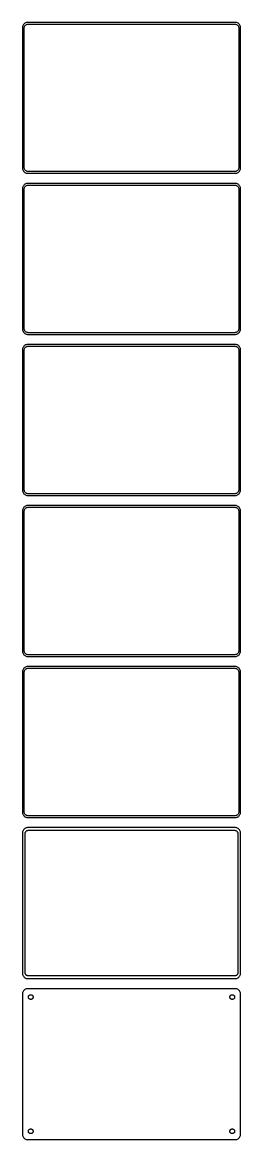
# Model space of a CAD drawing. Header units: metres. Extents: x -98 to 98, y 2093 to 4243.
# Drawn here: x -98 to 98, y 2093 to 3091 of the extents above; entities that cross this region are included whole.
import ezdxf

# ---------------------------------------------------------------- set-up
doc = ezdxf.new("R2010")
doc.units = ezdxf.units.M

msp = doc.modelspace()

# ---------------------------------------------------------------- linework, layer by layer
for p, q in [((-97.4606, 3087.13), (-97.5, 3086.5)), ((-97.3429, 3087.74), (-97.4606, 3087.13)), ((-97.1489, 3088.34), (-97.3429, 3087.74)), ((-96.8815, 3088.91), (-97.1489, 3088.34)), ((-96.5451, 3089.44), (-96.8815, 3088.91)), ((-96.1448, 3089.92), (-96.5451, 3089.44)), ((-95.6871, 3090.35), (-96.1448, 3089.92)), ((-95.9685, 3086.5), (-95.8743, 3086.99)), ((-95.8743, 3086.99), (-95.7191, 3087.47)), ((-95.7191, 3087.47), (-95.5052, 3087.93)), ((-95.1791, 3090.72), (-95.6871, 3090.35)), ((-95.5052, 3087.93), (-95.2361, 3088.35)), ((-95.2361, 3088.35), (-94.9159, 3088.74)), ((-94.6289, 3091.02), (-95.1791, 3090.72)), ((-94.9159, 3088.74), (-94.5497, 3089.08)), ((-94.0451, 3091.26), (-94.6289, 3091.02)), ((-94.5497, 3089.08), (-94.1433, 3089.38)), ((-94.1433, 3089.38), (-93.7031, 3089.62)), ((-93.4369, 3091.41), (-94.0451, 3091.26)), ((-93.7031, 3089.62), (-93.2361, 3089.8)), ((-92.8139, 3091.49), (-93.4369, 3091.41)), ((-93.2361, 3089.8), (-92.7495, 3089.93)), ((92.8139, 3091.49), (-92.8139, 3091.49)), ((-92.7495, 3089.93), (-92.2512, 3089.99)), ((-92.2512, 3089.99), (92.2512, 3089.99)), ((92.2512, 3089.99), (92.7495, 3089.93)), ((92.7495, 3089.93), (93.2361, 3089.8)), ((93.4369, 3091.41), (92.8139, 3091.49)), ((93.2361, 3089.8), (93.7031, 3089.62)), ((94.0451, 3091.26), (93.4369, 3091.41)), ((93.7031, 3089.62), (94.1433, 3089.38)), ((94.6289, 3091.02), (94.0451, 3091.26)), ((94.1433, 3089.38), (94.5497, 3089.08)), ((94.5497, 3089.08), (94.9159, 3088.74)), ((95.1791, 3090.72), (94.6289, 3091.02)), ((94.9159, 3088.74), (95.2361, 3088.35)), ((95.6871, 3090.35), (95.1791, 3090.72)), ((95.2361, 3088.35), (95.5052, 3087.93)), ((95.5052, 3087.93), (95.7191, 3087.47)), ((96.1448, 3089.92), (95.6871, 3090.35)), ((95.7191, 3087.47), (95.8743, 3086.99)), ((95.8743, 3086.99), (95.9685, 3086.5)), ((96.5451, 3089.44), (96.1448, 3089.92)), ((96.8815, 3088.91), (96.5451, 3089.44)), ((97.1489, 3088.34), (96.8815, 3088.91)), ((97.3429, 3087.74), (97.1489, 3088.34)), ((97.4606, 3087.13), (97.3429, 3087.74)), ((97.5, 3086.5), (97.4606, 3087.13)), ((-97.5, 3086.5), (-97.5, 2961.5)), ((-96, 3086), (-95.9685, 3086.5)), ((-96, 2962), (-96, 3086)), ((95.9685, 3086.5), (96, 3086)), ((96, 3086), (96, 2962)), ((97.5, 2961.5), (97.5, 3086.5)), ((-97.5, 2961.5), (-97.4606, 2960.87)), ((-97.4606, 2960.87), (-97.3429, 2960.26)), ((-97.3429, 2960.26), (-97.1489, 2959.66)), ((-97.1489, 2959.66), (-96.8815, 2959.09)), ((-96.8815, 2959.09), (-96.5451, 2958.56)), ((-96.5451, 2958.56), (-96.1448, 2958.08)), ((-96.1448, 2958.08), (-95.6871, 2957.65)), ((-95.9685, 2961.5), (-96, 2962)), ((-95.8743, 2961.01), (-95.9685, 2961.5)), ((-95.7191, 2960.53), (-95.8743, 2961.01)), ((-95.5052, 2960.07), (-95.7191, 2960.53)), ((-95.6871, 2957.65), (-95.1791, 2957.28)), ((-95.2361, 2959.65), (-95.5052, 2960.07)), ((-94.9159, 2959.26), (-95.2361, 2959.65)), ((-95.1791, 2957.28), (-94.6289, 2956.98)), ((-94.5497, 2958.92), (-94.9159, 2959.26)), ((-94.1433, 2958.62), (-94.5497, 2958.92)), ((-93.7031, 2958.38), (-94.1433, 2958.62)), ((-93.2361, 2958.2), (-93.7031, 2958.38)), ((-92.7495, 2958.07), (-93.2361, 2958.2)), ((-92.2512, 2958.01), (-92.7495, 2958.07)), ((92.2512, 2958.01), (-92.2512, 2958.01)), ((92.7495, 2958.07), (92.2512, 2958.01)), ((93.2361, 2958.2), (92.7495, 2958.07)), ((93.7031, 2958.38), (93.2361, 2958.2)), ((94.1433, 2958.62), (93.7031, 2958.38)), ((94.5497, 2958.92), (94.1433, 2958.62)), ((94.9159, 2959.26), (94.5497, 2958.92)), ((94.6289, 2956.98), (95.1791, 2957.28)), ((95.2361, 2959.65), (94.9159, 2959.26)), ((95.1791, 2957.28), (95.6871, 2957.65)), ((95.5052, 2960.07), (95.2361, 2959.65)), ((95.7191, 2960.53), (95.5052, 2960.07)), ((95.6871, 2957.65), (96.1448, 2958.08)), ((95.8743, 2961.01), (95.7191, 2960.53)), ((95.9685, 2961.5), (95.8743, 2961.01)), ((96, 2962), (95.9685, 2961.5)), ((96.1448, 2958.08), (96.5451, 2958.56)), ((96.5451, 2958.56), (96.8815, 2959.09)), ((96.8815, 2959.09), (97.1489, 2959.66)), ((97.1489, 2959.66), (97.3429, 2960.26)), ((97.3429, 2960.26), (97.4606, 2960.87)), ((97.4606, 2960.87), (97.5, 2961.5)), ((-94.6289, 2947.02), (-95.1791, 2946.72)), ((-94.6289, 2956.98), (-94.0451, 2956.74)), ((-94.0451, 2947.26), (-94.6289, 2947.02)), ((-94.0451, 2956.74), (-93.4369, 2956.59)), ((-93.4369, 2947.41), (-94.0451, 2947.26)), ((-93.4369, 2956.59), (-92.8139, 2956.51)), ((-92.8139, 2947.49), (-93.4369, 2947.41)), ((-92.8139, 2956.51), (92.8139, 2956.51)), ((92.8139, 2947.49), (-92.8139, 2947.49)), ((92.8139, 2956.51), (93.4369, 2956.59)), ((93.4369, 2947.41), (92.8139, 2947.49)), ((93.4369, 2956.59), (94.0451, 2956.74)), ((94.0451, 2947.26), (93.4369, 2947.41)), ((94.0451, 2956.74), (94.6289, 2956.98)), ((94.6289, 2947.02), (94.0451, 2947.26)), ((95.1791, 2946.72), (94.6289, 2947.02)), ((-97.4606, 2943.13), (-97.5, 2942.5)), ((-97.5, 2942.5), (-97.5, 2817.5)), ((-97.3429, 2943.74), (-97.4606, 2943.13)), ((-97.1489, 2944.34), (-97.3429, 2943.74)), ((-96.8815, 2944.91), (-97.1489, 2944.34)), ((-96.5451, 2945.44), (-96.8815, 2944.91)), ((-96.1448, 2945.92), (-96.5451, 2945.44)), ((-95.6871, 2946.35), (-96.1448, 2945.92)), ((-96, 2942), (-95.9685, 2942.5)), ((-96, 2818), (-96, 2942)), ((-95.9685, 2942.5), (-95.8743, 2942.99)), ((-95.8743, 2942.99), (-95.7191, 2943.47)), ((-95.7191, 2943.47), (-95.5052, 2943.93)), ((-95.1791, 2946.72), (-95.6871, 2946.35)), ((-95.5052, 2943.93), (-95.2361, 2944.35)), ((-95.2361, 2944.35), (-94.9159, 2944.74)), ((-94.9159, 2944.74), (-94.5497, 2945.08)), ((-94.5497, 2945.08), (-94.1433, 2945.38)), ((-94.1433, 2945.38), (-93.7031, 2945.62)), ((-93.7031, 2945.62), (-93.2361, 2945.8)), ((-93.2361, 2945.8), (-92.7495, 2945.93)), ((-92.7495, 2945.93), (-92.2512, 2945.99)), ((-92.2512, 2945.99), (92.2512, 2945.99)), ((92.2512, 2945.99), (92.7495, 2945.93)), ((92.7495, 2945.93), (93.2361, 2945.8)), ((93.2361, 2945.8), (93.7031, 2945.62)), ((93.7031, 2945.62), (94.1433, 2945.38)), ((94.1433, 2945.38), (94.5497, 2945.08)), ((94.5497, 2945.08), (94.9159, 2944.74)), ((94.9159, 2944.74), (95.2361, 2944.35)), ((95.6871, 2946.35), (95.1791, 2946.72)), ((95.2361, 2944.35), (95.5052, 2943.93)), ((95.5052, 2943.93), (95.7191, 2943.47)), ((96.1448, 2945.92), (95.6871, 2946.35)), ((95.7191, 2943.47), (95.8743, 2942.99)), ((95.8743, 2942.99), (95.9685, 2942.5)), ((95.9685, 2942.5), (96, 2942)), ((96, 2942), (96, 2818)), ((96.5451, 2945.44), (96.1448, 2945.92)), ((96.8815, 2944.91), (96.5451, 2945.44)), ((97.1489, 2944.34), (96.8815, 2944.91)), ((97.3429, 2943.74), (97.1489, 2944.34)), ((97.4606, 2943.13), (97.3429, 2943.74)), ((97.5, 2942.5), (97.4606, 2943.13)), ((97.5, 2817.5), (97.5, 2942.5)), ((-97.5, 2817.5), (-97.4606, 2816.87)), ((-95.9685, 2817.5), (-96, 2818)), ((-95.8743, 2817.01), (-95.9685, 2817.5)), ((95.9685, 2817.5), (95.8743, 2817.01)), ((96, 2818), (95.9685, 2817.5)), ((97.4606, 2816.87), (97.5, 2817.5)), ((-97.4606, 2816.87), (-97.3429, 2816.26)), ((-97.3429, 2816.26), (-97.1489, 2815.66)), ((-97.1489, 2815.66), (-96.8815, 2815.09)), ((-96.8815, 2815.09), (-96.5451, 2814.56)), ((-96.5451, 2814.56), (-96.1448, 2814.08)), ((-96.1448, 2814.08), (-95.6871, 2813.65)), ((-95.7191, 2816.53), (-95.8743, 2817.01)), ((-95.5052, 2816.07), (-95.7191, 2816.53)), ((-95.6871, 2813.65), (-95.1791, 2813.28)), ((-95.2361, 2815.65), (-95.5052, 2816.07)), ((-94.9159, 2815.26), (-95.2361, 2815.65)), ((-95.1791, 2813.28), (-94.6289, 2812.98)), ((-94.5497, 2814.92), (-94.9159, 2815.26)), ((-94.6289, 2812.98), (-94.0451, 2812.74)), ((-94.1433, 2814.62), (-94.5497, 2814.92)), ((-93.7031, 2814.38), (-94.1433, 2814.62)), ((-94.0451, 2812.74), (-93.4369, 2812.59)), ((-93.2361, 2814.2), (-93.7031, 2814.38)), ((-93.4369, 2812.59), (-92.8139, 2812.51)), ((-92.7495, 2814.07), (-93.2361, 2814.2)), ((-92.8139, 2812.51), (92.8139, 2812.51)), ((-92.2512, 2814.01), (-92.7495, 2814.07)), ((92.2512, 2814.01), (-92.2512, 2814.01)), ((92.7495, 2814.07), (92.2512, 2814.01)), ((93.2361, 2814.2), (92.7495, 2814.07)), ((92.8139, 2812.51), (93.4369, 2812.59)), ((93.7031, 2814.38), (93.2361, 2814.2)), ((93.4369, 2812.59), (94.0451, 2812.74)), ((94.1433, 2814.62), (93.7031, 2814.38)), ((94.0451, 2812.74), (94.6289, 2812.98)), ((94.5497, 2814.92), (94.1433, 2814.62)), ((94.9159, 2815.26), (94.5497, 2814.92)), ((94.6289, 2812.98), (95.1791, 2813.28)), ((95.2361, 2815.65), (94.9159, 2815.26)), ((95.1791, 2813.28), (95.6871, 2813.65)), ((95.5052, 2816.07), (95.2361, 2815.65)), ((95.7191, 2816.53), (95.5052, 2816.07)), ((95.6871, 2813.65), (96.1448, 2814.08)), ((95.8743, 2817.01), (95.7191, 2816.53)), ((96.1448, 2814.08), (96.5451, 2814.56)), ((96.5451, 2814.56), (96.8815, 2815.09)), ((96.8815, 2815.09), (97.1489, 2815.66)), ((97.1489, 2815.66), (97.3429, 2816.26)), ((97.3429, 2816.26), (97.4606, 2816.87)), ((-97.4606, 2799.13), (-97.5, 2798.5)), ((-97.5, 2798.5), (-97.5, 2673.5)), ((-97.3429, 2799.74), (-97.4606, 2799.13)), ((-97.1489, 2800.34), (-97.3429, 2799.74)), ((-96.8815, 2800.91), (-97.1489, 2800.34)), ((-96.5451, 2801.44), (-96.8815, 2800.91)), ((-96.1448, 2801.92), (-96.5451, 2801.44)), ((-95.6871, 2802.35), (-96.1448, 2801.92)), ((-96, 2798), (-95.9685, 2798.5)), ((-96, 2674), (-96, 2798)), ((-95.9685, 2798.5), (-95.8743, 2798.99)), ((-95.8743, 2798.99), (-95.7191, 2799.47)), ((-95.7191, 2799.47), (-95.5052, 2799.93)), ((-95.1791, 2802.72), (-95.6871, 2802.35)), ((-95.5052, 2799.93), (-95.2361, 2800.35)), ((-95.2361, 2800.35), (-94.9159, 2800.74)), ((-94.6289, 2803.02), (-95.1791, 2802.72)), ((-94.9159, 2800.74), (-94.5497, 2801.08)), ((-94.0451, 2803.26), (-94.6289, 2803.02)), ((-94.5497, 2801.08), (-94.1433, 2801.38)), ((-94.1433, 2801.38), (-93.7031, 2801.62)), ((-93.4369, 2803.41), (-94.0451, 2803.26)), ((-93.7031, 2801.62), (-93.2361, 2801.8)), ((-92.8139, 2803.49), (-93.4369, 2803.41)), ((-93.2361, 2801.8), (-92.7495, 2801.93)), ((92.8139, 2803.49), (-92.8139, 2803.49)), ((-92.7495, 2801.93), (-92.2512, 2801.99)), ((-92.2512, 2801.99), (92.2512, 2801.99)), ((92.2512, 2801.99), (92.7495, 2801.93)), ((92.7495, 2801.93), (93.2361, 2801.8)), ((93.4369, 2803.41), (92.8139, 2803.49)), ((93.2361, 2801.8), (93.7031, 2801.62)), ((94.0451, 2803.26), (93.4369, 2803.41)), ((93.7031, 2801.62), (94.1433, 2801.38)), ((94.6289, 2803.02), (94.0451, 2803.26)), ((94.1433, 2801.38), (94.5497, 2801.08)), ((94.5497, 2801.08), (94.9159, 2800.74)), ((95.1791, 2802.72), (94.6289, 2803.02)), ((94.9159, 2800.74), (95.2361, 2800.35)), ((95.6871, 2802.35), (95.1791, 2802.72)), ((95.2361, 2800.35), (95.5052, 2799.93)), ((95.5052, 2799.93), (95.7191, 2799.47)), ((96.1448, 2801.92), (95.6871, 2802.35)), ((95.7191, 2799.47), (95.8743, 2798.99)), ((95.8743, 2798.99), (95.9685, 2798.5)), ((95.9685, 2798.5), (96, 2798)), ((96, 2798), (96, 2674)), ((96.5451, 2801.44), (96.1448, 2801.92)), ((96.8815, 2800.91), (96.5451, 2801.44)), ((97.1489, 2800.34), (96.8815, 2800.91)), ((97.3429, 2799.74), (97.1489, 2800.34)), ((97.4606, 2799.13), (97.3429, 2799.74)), ((97.5, 2798.5), (97.4606, 2799.13)), ((97.5, 2673.5), (97.5, 2798.5)), ((-97.5, 2673.5), (-97.4606, 2672.87)), ((-97.4606, 2672.87), (-97.3429, 2672.26)), ((-97.3429, 2672.26), (-97.1489, 2671.66)), ((-97.1489, 2671.66), (-96.8815, 2671.09)), ((-96.8815, 2671.09), (-96.5451, 2670.56)), ((-96.5451, 2670.56), (-96.1448, 2670.08)), ((-96.1448, 2670.08), (-95.6871, 2669.65)), ((-95.9685, 2673.5), (-96, 2674)), ((-95.8743, 2673.01), (-95.9685, 2673.5)), ((-95.7191, 2672.53), (-95.8743, 2673.01)), ((-95.5052, 2672.07), (-95.7191, 2672.53)), ((-95.6871, 2669.65), (-95.1791, 2669.28)), ((-95.2361, 2671.65), (-95.5052, 2672.07)), ((-94.9159, 2671.26), (-95.2361, 2671.65)), ((-95.1791, 2669.28), (-94.6289, 2668.98)), ((-94.5497, 2670.92), (-94.9159, 2671.26)), ((-94.6289, 2668.98), (-94.0451, 2668.74)), ((-94.1433, 2670.62), (-94.5497, 2670.92)), ((-93.7031, 2670.38), (-94.1433, 2670.62)), ((-94.0451, 2668.74), (-93.4369, 2668.59)), ((-93.2361, 2670.2), (-93.7031, 2670.38)), ((-93.4369, 2668.59), (-92.8139, 2668.51)), ((-92.7495, 2670.07), (-93.2361, 2670.2)), ((-92.8139, 2668.51), (92.8139, 2668.51)), ((-92.2512, 2670.01), (-92.7495, 2670.07)), ((92.2512, 2670.01), (-92.2512, 2670.01)), ((92.7495, 2670.07), (92.2512, 2670.01)), ((93.2361, 2670.2), (92.7495, 2670.07)), ((92.8139, 2668.51), (93.4369, 2668.59)), ((93.7031, 2670.38), (93.2361, 2670.2)), ((93.4369, 2668.59), (94.0451, 2668.74)), ((94.1433, 2670.62), (93.7031, 2670.38)), ((94.0451, 2668.74), (94.6289, 2668.98)), ((94.5497, 2670.92), (94.1433, 2670.62)), ((94.9159, 2671.26), (94.5497, 2670.92)), ((94.6289, 2668.98), (95.1791, 2669.28)), ((95.2361, 2671.65), (94.9159, 2671.26)), ((95.1791, 2669.28), (95.6871, 2669.65)), ((95.5052, 2672.07), (95.2361, 2671.65)), ((95.7191, 2672.53), (95.5052, 2672.07)), ((95.6871, 2669.65), (96.1448, 2670.08)), ((95.8743, 2673.01), (95.7191, 2672.53)), ((95.9685, 2673.5), (95.8743, 2673.01)), ((96, 2674), (95.9685, 2673.5)), ((96.1448, 2670.08), (96.5451, 2670.56)), ((96.5451, 2670.56), (96.8815, 2671.09)), ((96.8815, 2671.09), (97.1489, 2671.66)), ((97.1489, 2671.66), (97.3429, 2672.26)), ((97.3429, 2672.26), (97.4606, 2672.87)), ((97.4606, 2672.87), (97.5, 2673.5)), ((-96.5451, 2657.44), (-96.8815, 2656.91)), ((-96.1448, 2657.92), (-96.5451, 2657.44)), ((-95.6871, 2658.35), (-96.1448, 2657.92)), ((-95.1791, 2658.72), (-95.6871, 2658.35)), ((-94.6289, 2659.02), (-95.1791, 2658.72)), ((-94.0451, 2659.26), (-94.6289, 2659.02)), ((-94.5497, 2657.08), (-94.1433, 2657.38)), ((-94.1433, 2657.38), (-93.7031, 2657.62)), ((-93.4369, 2659.41), (-94.0451, 2659.26)), ((-93.7031, 2657.62), (-93.2361, 2657.8)), ((-92.8139, 2659.49), (-93.4369, 2659.41)), ((-93.2361, 2657.8), (-92.7495, 2657.93)), ((92.8139, 2659.49), (-92.8139, 2659.49)), ((-92.7495, 2657.93), (-92.2512, 2657.99)), ((-92.2512, 2657.99), (92.2512, 2657.99)), ((92.2512, 2657.99), (92.7495, 2657.93)), ((92.7495, 2657.93), (93.2361, 2657.8)), ((93.4369, 2659.41), (92.8139, 2659.49)), ((93.2361, 2657.8), (93.7031, 2657.62)), ((94.0451, 2659.26), (93.4369, 2659.41)), ((93.7031, 2657.62), (94.1433, 2657.38)), ((94.6289, 2659.02), (94.0451, 2659.26)), ((94.1433, 2657.38), (94.5497, 2657.08)), ((95.1791, 2658.72), (94.6289, 2659.02)), ((95.6871, 2658.35), (95.1791, 2658.72)), ((96.1448, 2657.92), (95.6871, 2658.35)), ((96.5451, 2657.44), (96.1448, 2657.92)), ((96.8815, 2656.91), (96.5451, 2657.44)), ((-97.4606, 2655.13), (-97.5, 2654.5)), ((-97.5, 2654.5), (-97.5, 2529.5)), ((-97.3429, 2655.74), (-97.4606, 2655.13)), ((-97.1489, 2656.34), (-97.3429, 2655.74)), ((-96.8815, 2656.91), (-97.1489, 2656.34)), ((-96, 2654), (-95.9685, 2654.5)), ((-96, 2530), (-96, 2654)), ((-95.9685, 2654.5), (-95.8743, 2654.99)), ((-95.8743, 2654.99), (-95.7191, 2655.47)), ((-95.7191, 2655.47), (-95.5052, 2655.93)), ((-95.5052, 2655.93), (-95.2361, 2656.35)), ((-95.2361, 2656.35), (-94.9159, 2656.74)), ((-94.9159, 2656.74), (-94.5497, 2657.08)), ((94.5497, 2657.08), (94.9159, 2656.74)), ((94.9159, 2656.74), (95.2361, 2656.35)), ((95.2361, 2656.35), (95.5052, 2655.93)), ((95.5052, 2655.93), (95.7191, 2655.47)), ((95.7191, 2655.47), (95.8743, 2654.99)), ((95.8743, 2654.99), (95.9685, 2654.5)), ((95.9685, 2654.5), (96, 2654)), ((96, 2654), (96, 2530)), ((97.1489, 2656.34), (96.8815, 2656.91)), ((97.3429, 2655.74), (97.1489, 2656.34)), ((97.4606, 2655.13), (97.3429, 2655.74)), ((97.5, 2654.5), (97.4606, 2655.13)), ((97.5, 2529.5), (97.5, 2654.5)), ((-97.5, 2529.5), (-97.4606, 2528.87)), ((-97.4606, 2528.87), (-97.3429, 2528.26)), ((-97.3429, 2528.26), (-97.1489, 2527.66)), ((-97.1489, 2527.66), (-96.8815, 2527.09)), ((-95.9685, 2529.5), (-96, 2530)), ((-95.8743, 2529.01), (-95.9685, 2529.5)), ((-95.7191, 2528.53), (-95.8743, 2529.01)), ((-95.5052, 2528.07), (-95.7191, 2528.53)), ((-95.2361, 2527.65), (-95.5052, 2528.07)), ((-94.9159, 2527.26), (-95.2361, 2527.65)), ((95.2361, 2527.65), (94.9159, 2527.26)), ((95.5052, 2528.07), (95.2361, 2527.65)), ((95.7191, 2528.53), (95.5052, 2528.07)), ((95.8743, 2529.01), (95.7191, 2528.53)), ((95.9685, 2529.5), (95.8743, 2529.01)), ((96, 2530), (95.9685, 2529.5)), ((96.8815, 2527.09), (97.1489, 2527.66)), ((97.1489, 2527.66), (97.3429, 2528.26)), ((97.3429, 2528.26), (97.4606, 2528.87)), ((97.4606, 2528.87), (97.5, 2529.5)), ((-96.8815, 2527.09), (-96.5451, 2526.56)), ((-96.5451, 2526.56), (-96.1448, 2526.08)), ((-96.1448, 2526.08), (-95.6871, 2525.65)), ((-95.6871, 2525.65), (-95.1791, 2525.28)), ((-95.1791, 2525.28), (-94.6289, 2524.98)), ((-94.5497, 2526.92), (-94.9159, 2527.26)), ((-94.6289, 2524.98), (-94.0451, 2524.74)), ((-94.1433, 2526.62), (-94.5497, 2526.92)), ((-93.7031, 2526.38), (-94.1433, 2526.62)), ((-94.0451, 2524.74), (-93.4369, 2524.59)), ((-93.2361, 2526.2), (-93.7031, 2526.38)), ((-93.4369, 2524.59), (-92.8139, 2524.51)), ((-92.7495, 2526.07), (-93.2361, 2526.2)), ((-92.8139, 2524.51), (92.8139, 2524.51)), ((-92.2512, 2526.01), (-92.7495, 2526.07)), ((92.2512, 2526.01), (-92.2512, 2526.01)), ((92.7495, 2526.07), (92.2512, 2526.01)), ((93.2361, 2526.2), (92.7495, 2526.07)), ((92.8139, 2524.51), (93.4369, 2524.59)), ((93.7031, 2526.38), (93.2361, 2526.2)), ((93.4369, 2524.59), (94.0451, 2524.74)), ((94.1433, 2526.62), (93.7031, 2526.38)), ((94.0451, 2524.74), (94.6289, 2524.98)), ((94.5497, 2526.92), (94.1433, 2526.62)), ((94.9159, 2527.26), (94.5497, 2526.92)), ((94.6289, 2524.98), (95.1791, 2525.28)), ((95.1791, 2525.28), (95.6871, 2525.65)), ((95.6871, 2525.65), (96.1448, 2526.08)), ((96.1448, 2526.08), (96.5451, 2526.56)), ((96.5451, 2526.56), (96.8815, 2527.09)), ((-97.4606, 2511.13), (-97.5, 2510.5)), ((-97.5, 2510.5), (-97.5, 2385.5)), ((-97.3429, 2511.74), (-97.4606, 2511.13)), ((-97.1489, 2512.34), (-97.3429, 2511.74)), ((-96.8815, 2512.91), (-97.1489, 2512.34)), ((-96.5451, 2513.44), (-96.8815, 2512.91)), ((-96.1448, 2513.92), (-96.5451, 2513.44)), ((-95.6871, 2514.35), (-96.1448, 2513.92)), ((-96, 2510), (-95.9685, 2510.5)), ((-96, 2386), (-96, 2510)), ((-95.9685, 2510.5), (-95.8743, 2510.99)), ((-95.8743, 2510.99), (-95.7191, 2511.47)), ((-95.7191, 2511.47), (-95.5052, 2511.93)), ((-95.1791, 2514.72), (-95.6871, 2514.35)), ((-95.5052, 2511.93), (-95.2361, 2512.35)), ((-95.2361, 2512.35), (-94.9159, 2512.74)), ((-94.6289, 2515.02), (-95.1791, 2514.72)), ((-94.9159, 2512.74), (-94.5497, 2513.08)), ((-94.0451, 2515.26), (-94.6289, 2515.02)), ((-94.5497, 2513.08), (-94.1433, 2513.38)), ((-94.1433, 2513.38), (-93.7031, 2513.62)), ((-93.4369, 2515.41), (-94.0451, 2515.26)), ((-93.7031, 2513.62), (-93.2361, 2513.8)), ((-92.8139, 2515.49), (-93.4369, 2515.41)), ((-93.2361, 2513.8), (-92.7495, 2513.93)), ((92.8139, 2515.49), (-92.8139, 2515.49)), ((-92.7495, 2513.93), (-92.2512, 2513.99)), ((-92.2512, 2513.99), (92.2512, 2513.99)), ((92.2512, 2513.99), (92.7495, 2513.93)), ((92.7495, 2513.93), (93.2361, 2513.8)), ((93.4369, 2515.41), (92.8139, 2515.49)), ((93.2361, 2513.8), (93.7031, 2513.62)), ((94.0451, 2515.26), (93.4369, 2515.41)), ((93.7031, 2513.62), (94.1433, 2513.38)), ((94.6289, 2515.02), (94.0451, 2515.26)), ((94.1433, 2513.38), (94.5497, 2513.08)), ((94.5497, 2513.08), (94.9159, 2512.74)), ((95.1791, 2514.72), (94.6289, 2515.02)), ((94.9159, 2512.74), (95.2361, 2512.35)), ((95.6871, 2514.35), (95.1791, 2514.72)), ((95.2361, 2512.35), (95.5052, 2511.93)), ((95.5052, 2511.93), (95.7191, 2511.47)), ((96.1448, 2513.92), (95.6871, 2514.35)), ((95.7191, 2511.47), (95.8743, 2510.99)), ((95.8743, 2510.99), (95.9685, 2510.5)), ((95.9685, 2510.5), (96, 2510)), ((96, 2510), (96, 2386)), ((96.5451, 2513.44), (96.1448, 2513.92)), ((96.8815, 2512.91), (96.5451, 2513.44)), ((97.1489, 2512.34), (96.8815, 2512.91)), ((97.3429, 2511.74), (97.1489, 2512.34)), ((97.4606, 2511.13), (97.3429, 2511.74)), ((97.5, 2510.5), (97.4606, 2511.13)), ((97.5, 2385.5), (97.5, 2510.5)), ((-97.5, 2385.5), (-97.4606, 2384.87)), ((-97.4606, 2384.87), (-97.3429, 2384.26)), ((-97.3429, 2384.26), (-97.1489, 2383.66)), ((-97.1489, 2383.66), (-96.8815, 2383.09)), ((-96.8815, 2383.09), (-96.5451, 2382.56)), ((-96.5451, 2382.56), (-96.1448, 2382.08)), ((-96.1448, 2382.08), (-95.6871, 2381.65)), ((-95.9685, 2385.5), (-96, 2386)), ((-95.8743, 2385.01), (-95.9685, 2385.5)), ((-95.7191, 2384.53), (-95.8743, 2385.01)), ((-95.5052, 2384.07), (-95.7191, 2384.53)), ((-95.6871, 2381.65), (-95.1791, 2381.28)), ((-95.2361, 2383.65), (-95.5052, 2384.07)), ((-94.9159, 2383.26), (-95.2361, 2383.65)), ((-95.1791, 2381.28), (-94.6289, 2380.98)), ((-94.5497, 2382.92), (-94.9159, 2383.26)), ((-94.6289, 2380.98), (-94.0451, 2380.74)), ((-94.1433, 2382.62), (-94.5497, 2382.92)), ((-93.7031, 2382.38), (-94.1433, 2382.62)), ((-94.0451, 2380.74), (-93.4369, 2380.59)), ((-93.2361, 2382.2), (-93.7031, 2382.38)), ((-93.4369, 2380.59), (-92.8139, 2380.51)), ((-92.7495, 2382.07), (-93.2361, 2382.2)), ((-92.8139, 2380.51), (92.8139, 2380.51)), ((-92.2512, 2382.01), (-92.7495, 2382.07)), ((92.2512, 2382.01), (-92.2512, 2382.01)), ((92.7495, 2382.07), (92.2512, 2382.01)), ((93.2361, 2382.2), (92.7495, 2382.07)), ((92.8139, 2380.51), (93.4369, 2380.59)), ((93.7031, 2382.38), (93.2361, 2382.2)), ((93.4369, 2380.59), (94.0451, 2380.74)), ((94.1433, 2382.62), (93.7031, 2382.38)), ((94.0451, 2380.74), (94.6289, 2380.98)), ((94.5497, 2382.92), (94.1433, 2382.62)), ((94.9159, 2383.26), (94.5497, 2382.92)), ((94.6289, 2380.98), (95.1791, 2381.28)), ((95.2361, 2383.65), (94.9159, 2383.26)), ((95.1791, 2381.28), (95.6871, 2381.65)), ((95.5052, 2384.07), (95.2361, 2383.65)), ((95.7191, 2384.53), (95.5052, 2384.07)), ((95.6871, 2381.65), (96.1448, 2382.08)), ((95.8743, 2385.01), (95.7191, 2384.53)), ((95.9685, 2385.5), (95.8743, 2385.01)), ((96, 2386), (95.9685, 2385.5)), ((96.1448, 2382.08), (96.5451, 2382.56)), ((96.5451, 2382.56), (96.8815, 2383.09)), ((96.8815, 2383.09), (97.1489, 2383.66)), ((97.1489, 2383.66), (97.3429, 2384.26)), ((97.3429, 2384.26), (97.4606, 2384.87)), ((97.4606, 2384.87), (97.5, 2385.5)), ((-97.3429, 2367.74), (-97.4606, 2367.13)), ((-97.1489, 2368.34), (-97.3429, 2367.74)), ((-96.8815, 2368.91), (-97.1489, 2368.34)), ((-96.5451, 2369.44), (-96.8815, 2368.91)), ((-96.1448, 2369.92), (-96.5451, 2369.44)), ((-95.6871, 2370.35), (-96.1448, 2369.92)), ((-95.1791, 2370.72), (-95.6871, 2370.35)), ((-94.6289, 2371.02), (-95.1791, 2370.72)), ((-94.7279, 2367.5), (-94.5184, 2367.83)), ((-94.0451, 2371.26), (-94.6289, 2371.02)), ((-94.5184, 2367.83), (-94.2692, 2368.13)), ((-94.2692, 2368.13), (-93.9843, 2368.4)), ((-93.4369, 2371.41), (-94.0451, 2371.26)), ((-93.9843, 2368.4), (-93.668, 2368.63)), ((-93.668, 2368.63), (-93.3254, 2368.82)), ((-92.8139, 2371.49), (-93.4369, 2371.41)), ((-93.3254, 2368.82), (-92.9619, 2368.96)), ((-92.9619, 2368.96), (-92.5833, 2369.06)), ((92.8139, 2371.49), (-92.8139, 2371.49)), ((-92.5833, 2369.06), (-92.1955, 2369.11)), ((-92.1955, 2369.11), (92.1955, 2369.11)), ((92.1955, 2369.11), (92.5833, 2369.06)), ((92.5833, 2369.06), (92.9619, 2368.96)), ((93.4369, 2371.41), (92.8139, 2371.49)), ((92.9619, 2368.96), (93.3254, 2368.82)), ((93.3254, 2368.82), (93.668, 2368.63)), ((94.0451, 2371.26), (93.4369, 2371.41)), ((93.668, 2368.63), (93.9843, 2368.4)), ((93.9843, 2368.4), (94.2692, 2368.13)), ((94.6289, 2371.02), (94.0451, 2371.26)), ((94.2692, 2368.13), (94.5184, 2367.83)), ((94.5184, 2367.83), (94.7279, 2367.5)), ((95.1791, 2370.72), (94.6289, 2371.02)), ((95.6871, 2370.35), (95.1791, 2370.72)), ((96.1448, 2369.92), (95.6871, 2370.35)), ((96.5451, 2369.44), (96.1448, 2369.92)), ((96.8815, 2368.91), (96.5451, 2369.44)), ((97.1489, 2368.34), (96.8815, 2368.91)), ((97.3429, 2367.74), (97.1489, 2368.34)), ((97.4606, 2367.13), (97.3429, 2367.74)), ((-97.4606, 2367.13), (-97.5, 2366.5)), ((-97.5, 2366.5), (-97.5, 2241.5)), ((-95.1129, 2366), (-95.0884, 2366.39)), ((-95.1129, 2242), (-95.1129, 2366)), ((-95.0884, 2366.39), (-95.0151, 2366.77)), ((-95.0151, 2366.77), (-94.8943, 2367.15)), ((-94.8943, 2367.15), (-94.7279, 2367.5)), ((94.7279, 2367.5), (94.8943, 2367.15)), ((94.8943, 2367.15), (95.0151, 2366.77)), ((95.0151, 2366.77), (95.0884, 2366.39)), ((95.0884, 2366.39), (95.1129, 2366)), ((95.1129, 2366), (95.1129, 2242)), ((97.5, 2366.5), (97.4606, 2367.13)), ((97.5, 2241.5), (97.5, 2366.5)), ((-97.5, 2241.5), (-97.4606, 2240.87)), ((-97.4606, 2240.87), (-97.3429, 2240.26)), ((-97.3429, 2240.26), (-97.1489, 2239.66)), ((-97.1489, 2239.66), (-96.8815, 2239.09)), ((-96.8815, 2239.09), (-96.5451, 2238.56)), ((-96.5451, 2238.56), (-96.1448, 2238.08)), ((-96.1448, 2238.08), (-95.6871, 2237.65)), ((-95.0884, 2241.61), (-95.1129, 2242)), ((-95.0151, 2241.23), (-95.0884, 2241.61)), ((-94.8943, 2240.85), (-95.0151, 2241.23)), ((-94.7279, 2240.5), (-94.8943, 2240.85)), ((-94.5184, 2240.17), (-94.7279, 2240.5)), ((-94.2692, 2239.87), (-94.5184, 2240.17)), ((-93.9843, 2239.6), (-94.2692, 2239.87)), ((-93.668, 2239.37), (-93.9843, 2239.6)), ((-93.3254, 2239.18), (-93.668, 2239.37)), ((-92.9619, 2239.04), (-93.3254, 2239.18)), ((-92.5833, 2238.94), (-92.9619, 2239.04)), ((-92.1955, 2238.89), (-92.5833, 2238.94)), ((92.1955, 2238.89), (-92.1955, 2238.89)), ((92.5833, 2238.94), (92.1955, 2238.89)), ((92.9619, 2239.04), (92.5833, 2238.94)), ((93.3254, 2239.18), (92.9619, 2239.04)), ((93.668, 2239.37), (93.3254, 2239.18)), ((93.9843, 2239.6), (93.668, 2239.37)), ((94.2692, 2239.87), (93.9843, 2239.6)), ((94.5184, 2240.17), (94.2692, 2239.87)), ((94.7279, 2240.5), (94.5184, 2240.17)), ((94.8943, 2240.85), (94.7279, 2240.5)), ((95.0151, 2241.23), (94.8943, 2240.85)), ((95.0884, 2241.61), (95.0151, 2241.23)), ((95.1129, 2242), (95.0884, 2241.61)), ((95.6871, 2237.65), (96.1448, 2238.08)), ((96.1448, 2238.08), (96.5451, 2238.56)), ((96.5451, 2238.56), (96.8815, 2239.09)), ((96.8815, 2239.09), (97.1489, 2239.66)), ((97.1489, 2239.66), (97.3429, 2240.26)), ((97.3429, 2240.26), (97.4606, 2240.87)), ((97.4606, 2240.87), (97.5, 2241.5)), ((-95.6871, 2237.65), (-95.1791, 2237.28)), ((-95.1791, 2237.28), (-94.6289, 2236.98)), ((-94.6289, 2236.98), (-94.0451, 2236.74)), ((-94.0451, 2236.74), (-93.4369, 2236.59)), ((-93.4369, 2236.59), (-92.8139, 2236.51)), ((-92.8139, 2236.51), (92.8139, 2236.51)), ((92.8139, 2236.51), (93.4369, 2236.59)), ((93.4369, 2236.59), (94.0451, 2236.74)), ((94.0451, 2236.74), (94.6289, 2236.98)), ((94.6289, 2236.98), (95.1791, 2237.28)), ((95.1791, 2237.28), (95.6871, 2237.65)), ((-97.4606, 2223.13), (-97.5, 2222.5)), ((-97.5, 2222.5), (-97.5, 2097.5)), ((-97.3429, 2223.74), (-97.4606, 2223.13)), ((-97.1489, 2224.34), (-97.3429, 2223.74)), ((-96.8815, 2224.91), (-97.1489, 2224.34)), ((-96.5451, 2225.44), (-96.8815, 2224.91)), ((-96.1448, 2225.92), (-96.5451, 2225.44)), ((-95.6871, 2226.35), (-96.1448, 2225.92)), ((-95.1791, 2226.72), (-95.6871, 2226.35)), ((-94.6289, 2227.02), (-95.1791, 2226.72)), ((-94.0451, 2227.26), (-94.6289, 2227.02)), ((-93.4369, 2227.41), (-94.0451, 2227.26)), ((-92.8139, 2227.49), (-93.4369, 2227.41)), ((92.8139, 2227.49), (-92.8139, 2227.49)), ((-92.1353, 2220), (-92.1185, 2220.27)), ((-92.1185, 2219.73), (-92.1353, 2220)), ((-92.1185, 2220.27), (-92.0682, 2220.53)), ((-92.0682, 2219.47), (-92.1185, 2219.73)), ((-92.0682, 2220.53), (-91.9853, 2220.79)), ((-91.9853, 2219.21), (-92.0682, 2219.47)), ((-91.9853, 2220.79), (-91.8712, 2221.03)), ((-91.8712, 2218.97), (-91.9853, 2219.21)), ((-91.8712, 2221.03), (-91.7275, 2221.26)), ((-91.7275, 2218.74), (-91.8712, 2218.97)), ((-91.7275, 2221.26), (-91.5566, 2221.46)), ((-91.5566, 2218.54), (-91.7275, 2218.74)), ((-91.5566, 2221.46), (-91.3611, 2221.65)), ((-91.3611, 2218.35), (-91.5566, 2218.54)), ((-91.3611, 2221.65), (-91.1441, 2221.8)), ((-91.1441, 2218.2), (-91.3611, 2218.35)), ((-91.1441, 2221.8), (-90.9092, 2221.93)), ((-90.9092, 2218.07), (-91.1441, 2218.2)), ((-90.9092, 2221.93), (-90.6598, 2222.03)), ((-90.6598, 2217.97), (-90.9092, 2218.07)), ((-90.6598, 2222.03), (-90.4001, 2222.1)), ((-90.4001, 2217.9), (-90.6598, 2217.97)), ((-90.4001, 2222.1), (-90.1341, 2222.13)), ((-90.1341, 2217.87), (-90.4001, 2217.9)), ((-90.1341, 2222.13), (-89.8659, 2222.13)), ((-89.8659, 2217.87), (-90.1341, 2217.87)), ((-89.8659, 2222.13), (-89.5999, 2222.1)), ((-89.5999, 2217.9), (-89.8659, 2217.87)), ((-89.5999, 2222.1), (-89.3401, 2222.03)), ((-89.3401, 2217.97), (-89.5999, 2217.9)), ((-89.3401, 2222.03), (-89.0908, 2221.93)), ((-89.0908, 2218.07), (-89.3401, 2217.97)), ((-89.0908, 2221.93), (-88.8559, 2221.8)), ((-88.8559, 2218.2), (-89.0908, 2218.07)), ((-88.8559, 2221.8), (-88.6389, 2221.65)), ((-88.6389, 2218.35), (-88.8559, 2218.2)), ((-88.6389, 2221.65), (-88.4434, 2221.46)), ((-88.4434, 2218.54), (-88.6389, 2218.35)), ((-88.4434, 2221.46), (-88.2725, 2221.26)), ((-88.2725, 2218.74), (-88.4434, 2218.54)), ((-88.2725, 2221.26), (-88.1288, 2221.03)), ((-88.1288, 2218.97), (-88.2725, 2218.74)), ((-88.1288, 2221.03), (-88.0146, 2220.79)), ((-88.0146, 2219.21), (-88.1288, 2218.97)), ((-88.0146, 2220.79), (-87.9318, 2220.53)), ((-87.9318, 2219.47), (-88.0146, 2219.21)), ((-87.9318, 2220.53), (-87.8815, 2220.27)), ((-87.8815, 2219.73), (-87.9318, 2219.47)), ((-87.8815, 2220.27), (-87.8647, 2220)), ((-87.8647, 2220), (-87.8815, 2219.73)), ((87.8647, 2220), (87.8815, 2220.27)), ((87.8815, 2219.73), (87.8647, 2220)), ((87.8815, 2220.27), (87.9318, 2220.53)), ((87.9318, 2219.47), (87.8815, 2219.73)), ((87.9318, 2220.53), (88.0146, 2220.79)), ((88.0146, 2219.21), (87.9318, 2219.47)), ((88.0146, 2220.79), (88.1288, 2221.03)), ((88.1288, 2218.97), (88.0146, 2219.21)), ((88.1288, 2221.03), (88.2725, 2221.26)), ((88.2725, 2218.74), (88.1288, 2218.97)), ((88.2725, 2221.26), (88.4434, 2221.46)), ((88.4434, 2218.54), (88.2725, 2218.74)), ((88.4434, 2221.46), (88.6389, 2221.65)), ((88.6389, 2218.35), (88.4434, 2218.54)), ((88.6389, 2221.65), (88.8559, 2221.8)), ((88.8559, 2218.2), (88.6389, 2218.35)), ((88.8559, 2221.8), (89.0908, 2221.93)), ((89.0908, 2218.07), (88.8559, 2218.2)), ((89.0908, 2221.93), (89.3401, 2222.03)), ((89.3401, 2217.97), (89.0908, 2218.07)), ((89.3401, 2222.03), (89.5999, 2222.1)), ((89.5999, 2217.9), (89.3401, 2217.97)), ((89.5999, 2222.1), (89.8659, 2222.13)), ((89.8659, 2217.87), (89.5999, 2217.9)), ((89.8659, 2222.13), (90.1341, 2222.13)), ((90.1341, 2217.87), (89.8659, 2217.87)), ((90.1341, 2222.13), (90.4001, 2222.1)), ((90.4001, 2217.9), (90.1341, 2217.87)), ((90.4001, 2222.1), (90.6598, 2222.03)), ((90.6598, 2217.97), (90.4001, 2217.9)), ((90.6598, 2222.03), (90.9092, 2221.93)), ((90.9092, 2218.07), (90.6598, 2217.97)), ((90.9092, 2221.93), (91.1441, 2221.8)), ((91.1441, 2218.2), (90.9092, 2218.07)), ((91.1441, 2221.8), (91.3611, 2221.65)), ((91.3611, 2218.35), (91.1441, 2218.2)), ((91.3611, 2221.65), (91.5566, 2221.46)), ((91.5566, 2218.54), (91.3611, 2218.35)), ((91.5566, 2221.46), (91.7275, 2221.26)), ((91.7275, 2218.74), (91.5566, 2218.54)), ((91.7275, 2221.26), (91.8712, 2221.03)), ((91.8712, 2218.97), (91.7275, 2218.74)), ((91.8712, 2221.03), (91.9853, 2220.79)), ((91.9853, 2219.21), (91.8712, 2218.97)), ((91.9853, 2220.79), (92.0682, 2220.53)), ((92.0682, 2219.47), (91.9853, 2219.21)), ((92.0682, 2220.53), (92.1185, 2220.27)), ((92.1185, 2219.73), (92.0682, 2219.47)), ((92.1185, 2220.27), (92.1353, 2220)), ((92.1353, 2220), (92.1185, 2219.73)), ((93.4369, 2227.41), (92.8139, 2227.49)), ((94.0451, 2227.26), (93.4369, 2227.41)), ((94.6289, 2227.02), (94.0451, 2227.26)), ((95.1791, 2226.72), (94.6289, 2227.02)), ((95.6871, 2226.35), (95.1791, 2226.72)), ((96.1448, 2225.92), (95.6871, 2226.35)), ((96.5451, 2225.44), (96.1448, 2225.92)), ((96.8815, 2224.91), (96.5451, 2225.44)), ((97.1489, 2224.34), (96.8815, 2224.91)), ((97.3429, 2223.74), (97.1489, 2224.34)), ((97.4606, 2223.13), (97.3429, 2223.74)), ((97.5, 2222.5), (97.4606, 2223.13)), ((97.5, 2097.5), (97.5, 2222.5)), ((-92.1353, 2100), (-92.1185, 2100.27)), ((-92.1185, 2099.73), (-92.1353, 2100)), ((-92.1185, 2100.27), (-92.0682, 2100.53)), ((-92.0682, 2099.47), (-92.1185, 2099.73)), ((-92.0682, 2100.53), (-91.9853, 2100.79)), ((-91.9853, 2099.21), (-92.0682, 2099.47)), ((-91.9853, 2100.79), (-91.8712, 2101.03)), ((-91.8712, 2098.97), (-91.9853, 2099.21)), ((-91.8712, 2101.03), (-91.7275, 2101.26)), ((-91.7275, 2098.74), (-91.8712, 2098.97)), ((-91.7275, 2101.26), (-91.5566, 2101.46)), ((-91.5566, 2098.54), (-91.7275, 2098.74)), ((-91.5566, 2101.46), (-91.3611, 2101.65)), ((-91.3611, 2098.35), (-91.5566, 2098.54)), ((-91.3611, 2101.65), (-91.1441, 2101.8)), ((-91.1441, 2098.2), (-91.3611, 2098.35)), ((-91.1441, 2101.8), (-90.9092, 2101.93)), ((-90.9092, 2098.07), (-91.1441, 2098.2)), ((-90.9092, 2101.93), (-90.6598, 2102.03)), ((-90.6598, 2097.97), (-90.9092, 2098.07)), ((-90.6598, 2102.03), (-90.4001, 2102.1)), ((-90.4001, 2097.9), (-90.6598, 2097.97)), ((-90.4001, 2102.1), (-90.1341, 2102.13)), ((-90.1341, 2097.87), (-90.4001, 2097.9)), ((-90.1341, 2102.13), (-89.8659, 2102.13)), ((-89.8659, 2097.87), (-90.1341, 2097.87)), ((-89.8659, 2102.13), (-89.5999, 2102.1)), ((-89.5999, 2097.9), (-89.8659, 2097.87)), ((-89.5999, 2102.1), (-89.3401, 2102.03)), ((-89.3401, 2097.97), (-89.5999, 2097.9)), ((-89.3401, 2102.03), (-89.0908, 2101.93)), ((-89.0908, 2098.07), (-89.3401, 2097.97)), ((-89.0908, 2101.93), (-88.8559, 2101.8)), ((-88.8559, 2098.2), (-89.0908, 2098.07)), ((-88.8559, 2101.8), (-88.6389, 2101.65)), ((-88.6389, 2098.35), (-88.8559, 2098.2)), ((-88.6389, 2101.65), (-88.4434, 2101.46)), ((-88.4434, 2098.54), (-88.6389, 2098.35)), ((-88.4434, 2101.46), (-88.2725, 2101.26)), ((-88.2725, 2098.74), (-88.4434, 2098.54)), ((-88.2725, 2101.26), (-88.1288, 2101.03)), ((-88.1288, 2098.97), (-88.2725, 2098.74)), ((-88.1288, 2101.03), (-88.0146, 2100.79)), ((-88.0146, 2099.21), (-88.1288, 2098.97)), ((-88.0146, 2100.79), (-87.9318, 2100.53)), ((-87.9318, 2099.47), (-88.0146, 2099.21)), ((-87.9318, 2100.53), (-87.8815, 2100.27)), ((-87.8815, 2099.73), (-87.9318, 2099.47)), ((-87.8815, 2100.27), (-87.8647, 2100)), ((-87.8647, 2100), (-87.8815, 2099.73)), ((87.8647, 2100), (87.8815, 2100.27)), ((87.8815, 2099.73), (87.8647, 2100)), ((87.8815, 2100.27), (87.9318, 2100.53)), ((87.9318, 2099.47), (87.8815, 2099.73)), ((87.9318, 2100.53), (88.0146, 2100.79)), ((88.0146, 2099.21), (87.9318, 2099.47)), ((88.0146, 2100.79), (88.1288, 2101.03)), ((88.1288, 2098.97), (88.0146, 2099.21)), ((88.1288, 2101.03), (88.2725, 2101.26)), ((88.2725, 2098.74), (88.1288, 2098.97)), ((88.2725, 2101.26), (88.4434, 2101.46)), ((88.4434, 2098.54), (88.2725, 2098.74)), ((88.4434, 2101.46), (88.6389, 2101.65)), ((88.6389, 2098.35), (88.4434, 2098.54)), ((88.6389, 2101.65), (88.8559, 2101.8)), ((88.8559, 2098.2), (88.6389, 2098.35)), ((88.8559, 2101.8), (89.0908, 2101.93)), ((89.0908, 2098.07), (88.8559, 2098.2)), ((89.0908, 2101.93), (89.3401, 2102.03)), ((89.3401, 2097.97), (89.0908, 2098.07)), ((89.3401, 2102.03), (89.5999, 2102.1)), ((89.5999, 2097.9), (89.3401, 2097.97)), ((89.5999, 2102.1), (89.8659, 2102.13)), ((89.8659, 2097.87), (89.5999, 2097.9)), ((89.8659, 2102.13), (90.1341, 2102.13)), ((90.1341, 2097.87), (89.8659, 2097.87)), ((90.1341, 2102.13), (90.4001, 2102.1)), ((90.4001, 2097.9), (90.1341, 2097.87)), ((90.4001, 2102.1), (90.6598, 2102.03)), ((90.6598, 2097.97), (90.4001, 2097.9)), ((90.6598, 2102.03), (90.9092, 2101.93)), ((90.9092, 2098.07), (90.6598, 2097.97)), ((90.9092, 2101.93), (91.1441, 2101.8)), ((91.1441, 2098.2), (90.9092, 2098.07)), ((91.1441, 2101.8), (91.3611, 2101.65)), ((91.3611, 2098.35), (91.1441, 2098.2)), ((91.3611, 2101.65), (91.5566, 2101.46)), ((91.5566, 2098.54), (91.3611, 2098.35)), ((91.5566, 2101.46), (91.7275, 2101.26)), ((91.7275, 2098.74), (91.5566, 2098.54)), ((91.7275, 2101.26), (91.8712, 2101.03)), ((91.8712, 2098.97), (91.7275, 2098.74)), ((91.8712, 2101.03), (91.9853, 2100.79)), ((91.9853, 2099.21), (91.8712, 2098.97)), ((91.9853, 2100.79), (92.0682, 2100.53)), ((92.0682, 2099.47), (91.9853, 2099.21)), ((92.0682, 2100.53), (92.1185, 2100.27)), ((92.1185, 2099.73), (92.0682, 2099.47)), ((92.1185, 2100.27), (92.1353, 2100)), ((92.1353, 2100), (92.1185, 2099.73)), ((-97.5, 2097.5), (-97.4606, 2096.87)), ((-97.4606, 2096.87), (-97.3429, 2096.26)), ((-97.3429, 2096.26), (-97.1489, 2095.66)), ((-97.1489, 2095.66), (-96.8815, 2095.09)), ((-96.8815, 2095.09), (-96.5451, 2094.56)), ((-96.5451, 2094.56), (-96.1448, 2094.08)), ((-96.1448, 2094.08), (-95.6871, 2093.65)), ((-95.6871, 2093.65), (-95.1791, 2093.28)), ((-95.1791, 2093.28), (-94.6289, 2092.98)), ((-94.6289, 2092.98), (-94.0451, 2092.74)), ((-94.0451, 2092.74), (-93.4369, 2092.59)), ((-93.4369, 2092.59), (-92.8139, 2092.51)), ((-92.8139, 2092.51), (92.8139, 2092.51)), ((92.8139, 2092.51), (93.4369, 2092.59)), ((93.4369, 2092.59), (94.0451, 2092.74)), ((94.0451, 2092.74), (94.6289, 2092.98)), ((94.6289, 2092.98), (95.1791, 2093.28)), ((95.1791, 2093.28), (95.6871, 2093.65)), ((95.6871, 2093.65), (96.1448, 2094.08)), ((96.1448, 2094.08), (96.5451, 2094.56)), ((96.5451, 2094.56), (96.8815, 2095.09)), ((96.8815, 2095.09), (97.1489, 2095.66)), ((97.1489, 2095.66), (97.3429, 2096.26)), ((97.3429, 2096.26), (97.4606, 2096.87)), ((97.4606, 2096.87), (97.5, 2097.5))]:
    msp.add_line(p, q)

doc.saveas('drawing.dxf')
